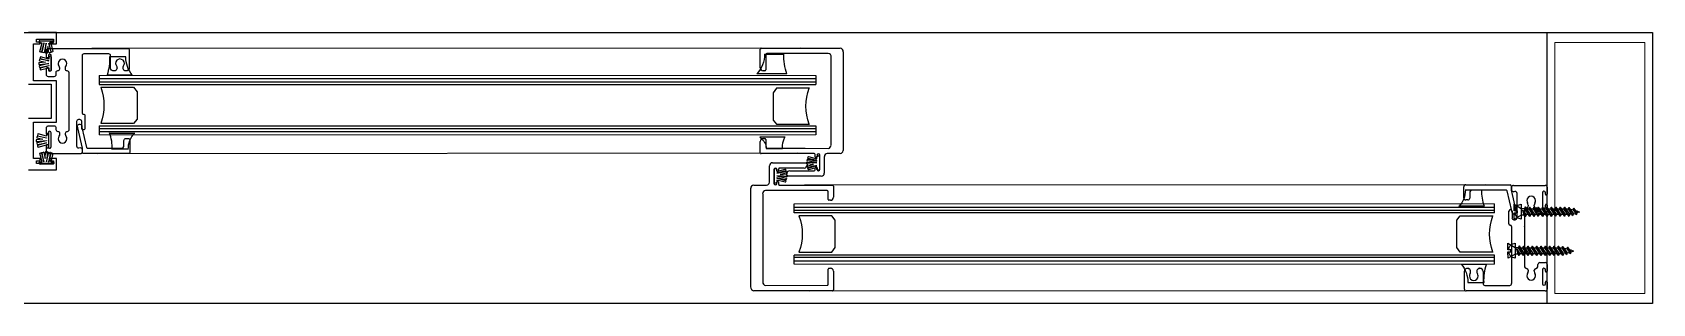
# Model space of a CAD drawing. Header units: millimetres. Extents: x 580 to 1830, y 656 to 1501.
# Drawn here: x 1409.5 to 1476.8, y 1003.2 to 1014.4 of the extents above; entities that cross this region are included whole.
import ezdxf

# ---------------------------------------------------------------- set-up
doc = ezdxf.new("R2010")
doc.units = ezdxf.units.MM
doc.layers.add('001_Dark_1 30', color=7, linetype='Continuous', lineweight=0, true_color=0x242424)
doc.layers.add('002_Medium_1 30', color=252, linetype='Continuous')
doc.layers.add('Puertas', color=7, linetype='Continuous')
doc.layers.add('003_Light_1 30', color=7, linetype='Continuous', true_color=0xababab)

# ---------------------------------------------------------------- blocks, each defined once
blk = doc.blocks.new('bloque puerta automatica')
at = {"layer": '001_Dark_1 30', "linetype": 'Continuous'}
for p, q in [((1.3977, -0.0483), (1.9925, -0.0483)), ((1.3977, -0.0974), (1.9925, -0.0974)), ((2.5559, -0.1548), (1.9747, -0.1548)), ((2.5559, -0.2047), (1.9747, -0.2047))]:
    blk.add_line(p, q, dxfattribs=at)
blk.add_lwpolyline([(2.6807, -0.2292), (2.6807, -0.0208), (2.6061, -0.0208), (2.6061, -0.2292)], close=True, dxfattribs=at)
at = {"layer": '002_Medium_1 30', "linetype": 'Continuous'}
for p, q in [((1.9465, -0.0418), (1.9465, -0.0263)), ((1.9473, -0.0255), (2.0128, -0.0255)), ((1.4199, -0.0328), (1.4063, -0.0328)), ((1.9499, -0.0305), (1.966, -0.0305)), ((2.0153, -0.0287), (2.0153, -0.1105)), ((1.4042, -0.0478), (1.4251, -0.0478)), ((1.9685, -0.0469), (1.9436, -0.0469)), ((1.3977, -0.0557), (1.9925, -0.0557)), ((1.399, -0.058), (1.4263, -0.058)), ((1.4263, -0.058), (1.4291, -0.0618)), ((1.4291, -0.0618), (1.4291, -0.0846)), ((1.9598, -0.0587), (1.9571, -0.0625)), ((1.9571, -0.0625), (1.9571, -0.0853)), ((1.3977, -0.09), (1.9925, -0.09)), ((1.4263, -0.088), (1.399, -0.088)), ((1.9571, -0.0853), (1.9598, -0.0887)), ((1.9598, -0.0887), (1.9872, -0.0887)), ((1.4063, -0.096), (1.4272, -0.096)), ((1.967, -0.0995), (1.9461, -0.0995)), ((1.9465, -0.1123), (1.9465, -0.103)), ((1.4219, -0.1095), (1.4084, -0.1095)), ((1.9913, -0.113), (1.9473, -0.113)), ((1.9514, -0.1089), (1.9649, -0.1089)), ((1.9566, -0.1206), (1.9846, -0.1206)), ((1.992, -0.1156), (1.992, -0.1138)), ((1.9996, -0.1155), (1.9996, -0.1293)), ((2.0128, -0.113), (2.002, -0.113)), ((1.9541, -0.1368), (1.9541, -0.1231)), ((1.9385, -0.2237), (1.9385, -0.1418)), ((1.941, -0.1393), (1.9517, -0.1393)), ((1.9625, -0.1393), (2.0065, -0.1393)), ((2.0072, -0.1401), (2.0072, -0.1493)), ((2.5304, -0.1499), (2.5304, -0.1405)), ((2.5317, -0.1432), (2.5453, -0.1432)), ((2.532, -0.1389), (2.569, -0.1389)), ((2.5717, -0.1395), (2.5981, -0.1395)), ((2.5474, -0.1568), (2.5264, -0.1568)), ((2.5679, -0.1713), (2.5679, -0.1608)), ((2.5559, -0.1623), (1.9747, -0.1623)), ((2.0059, -0.1648), (1.9786, -0.1648)), ((2.0087, -0.1682), (2.0059, -0.1648)), ((2.0087, -0.191), (2.0087, -0.1682)), ((2.5246, -0.1682), (2.5273, -0.1648)), ((2.5246, -0.191), (2.5246, -0.1682)), ((2.5273, -0.1648), (2.5547, -0.1648)), ((2.5702, -0.2209), (2.5702, -0.1736)), ((2.5559, -0.1972), (1.9747, -0.1972)), ((1.9786, -0.1948), (2.0059, -0.1948)), ((2.0059, -0.1948), (2.0087, -0.191)), ((2.5273, -0.1948), (2.5246, -0.191)), ((2.5547, -0.1948), (2.5273, -0.1948)), ((2.0072, -0.2106), (2.0072, -0.2261)), ((2.5494, -0.205), (2.5285, -0.205)), ((2.5309, -0.2254), (2.5309, -0.2109)), ((2.0065, -0.2268), (1.941, -0.2268)), ((2.5981, -0.227), (2.5325, -0.227)), ((2.5338, -0.22), (2.5473, -0.22))]:
    blk.add_line(p, q, dxfattribs=at)
for centre, radius, start, end in [((1.9473, -0.0263), 0.00075, 89.5281, 180), ((2.0124, -0.0283), 0.00285, 353.3723, 83.2323), ((1.949, -0.0418), 0.0025, 180, 270), ((1.3738, -0.1079), 0.0347, 357.3051, 20.1872), ((1.9566, -0.1231), 0.0025, 90, 180), ((1.9913, -0.1138), 0.00075, 0, 90), ((2.0021, -0.1155), 0.00246, 91.311, 180.3608), ((2.0127, -0.1104), 0.00261, 272.3047, 357.6953), ((1.9411, -0.1419), 0.00261, 92.3047, 177.6953), ((1.9516, -0.1368), 0.00246, 271.311, 0.3608), ((2.0065, -0.1401), 0.00075, 0, 90), ((2.532, -0.1405), 0.00157, 90, 180), ((2.5799, -0.1448), 0.0347, 177.3051, 200.1872), ((2.5692, -0.1608), 0.0013, 90, 180), ((2.569, -0.1713), 0.00115, 180, 270), ((2.569, -0.1736), 0.00115, 0, 90), ((1.9413, -0.224), 0.00285, 173.3723, 263.2323), ((2.5325, -0.2254), 0.00157, 180, 270)]:
    blk.add_arc(centre, radius, start, end, dxfattribs=at)
at = {"layer": '002_Medium_1 30', "linetype": 'Continuous', "extrusion": (0, 0, -1)}
for centre, major_axis, ratio, start_param, end_param in [((1.3717, -0.0346), (0, -0.0383), 0.905863, -1.617831, -1.218463), ((1.4374, -0.033), (-0.0002, -0.0205), 0.857647, 0.762097, 1.575644), ((1.929, -0.0308), (0.0005, -0.0224), 0.934182, -1.562139, -0.748591), ((2.0073, -0.0324), (0, -0.0419), 0.986744, 1.218463, 1.617831), ((1.315, -0.073), (0.0867, 0), 0.694217, -0.251865, 0.251865), ((2.0711, -0.0737), (-0.0867, 0), 0.694217, -0.251865, 0.251865), ((1.4395, -0.1093), (-0.0006, 0.0186), 0.946713, -1.556217, -0.742669), ((1.9338, -0.1087), (0.0176, 0.0001), 0.728698, -0.792418, 0.021129), ((1.9995, -0.1077), (-0.0347, 0), 0.68995, 6.236151, 6.635519), ((2.5141, -0.1435), (0.0006, -0.0186), 0.946713, -1.556217, -0.742669), ((1.8946, -0.1798), (0.0867, 0), 0.694217, -0.251865, 0.251865), ((2.6386, -0.1798), (-0.0867, 0), 0.694217, -0.251865, 0.251865), ((2.5162, -0.2197), (0.0002, 0.0205), 0.857647, 0.762097, 1.575644), ((2.5819, -0.2182), (0, 0.0383), 0.905863, -1.617831, -1.218463)]:
    blk.add_ellipse(centre, major_axis=major_axis, ratio=ratio, start_param=start_param, end_param=end_param, dxfattribs=at)
at = {"layer": '003_Light_1 30', "linetype": 'Continuous'}
for p, q in [((1.3477, -0.0207), (1.3477, -0.02)), ((1.3484, -0.0194), (1.3591, -0.0194)), ((1.3484, -0.0283), (1.3503, -0.0214)), ((1.3503, -0.0214), (1.3484, -0.0214)), ((1.3518, -0.0214), (1.3499, -0.0287)), ((1.3505, -0.0289), (1.3521, -0.0214)), ((1.3521, -0.0214), (1.3518, -0.0214)), ((1.3536, -0.0214), (1.352, -0.0292)), ((1.353, -0.0295), (1.3537, -0.0214)), ((1.3537, -0.0214), (1.3536, -0.0214)), ((1.355, -0.0243), (1.3545, -0.0296)), ((1.356, -0.0292), (1.355, -0.0243)), ((1.3559, -0.0214), (1.3559, -0.0214)), ((1.3559, -0.0214), (1.3575, -0.0289)), ((1.3579, -0.0287), (1.3559, -0.0214)), ((1.3591, -0.0214), (1.3575, -0.0214)), ((1.3575, -0.0214), (1.3593, -0.0283)), ((1.3597, -0.02), (1.3597, -0.0207)), ((1.9797, -0.0255), (1.3916, -0.0258)), ((1.3475, -0.0378), (1.3476, -0.0388)), ((1.3531, -0.0371), (1.3478, -0.0376)), ((1.3479, -0.039), (1.356, -0.0383)), ((1.3483, -0.0348), (1.348, -0.0357)), ((1.3482, -0.036), (1.3531, -0.0371)), ((1.356, -0.0384), (1.3482, -0.0401)), ((1.356, -0.0362), (1.3485, -0.0346)), ((1.3485, -0.0416), (1.356, -0.04)), ((1.3496, -0.0289), (1.3486, -0.0286)), ((1.3488, -0.0329), (1.3486, -0.0339)), ((1.3487, -0.0342), (1.356, -0.0361)), ((1.356, -0.0402), (1.3487, -0.0422)), ((1.356, -0.0346), (1.3491, -0.0327)), ((1.3517, -0.0294), (1.3507, -0.0292)), ((1.3542, -0.0299), (1.3532, -0.0298)), ((1.356, -0.0329), (1.356, -0.0346)), ((1.356, -0.0361), (1.356, -0.0362)), ((1.356, -0.0383), (1.356, -0.0384)), ((1.356, -0.04), (1.356, -0.0402)), ((1.3573, -0.0292), (1.3563, -0.0294)), ((1.3574, -0.0323), (1.3567, -0.0323)), ((1.358, -0.0437), (1.358, -0.0329)), ((1.3591, -0.0286), (1.3582, -0.0289)), ((1.951, -0.0308), (1.951, -0.0435)), ((2.0028, -0.0299), (1.9518, -0.03)), ((2.0053, -0.1059), (2.0053, -0.0329)), ((1.348, -0.0404), (1.3483, -0.0414)), ((1.3486, -0.0425), (1.3488, -0.0435)), ((1.3491, -0.0436), (1.356, -0.0418)), ((1.356, -0.0418), (1.356, -0.0437)), ((1.3567, -0.0443), (1.3574, -0.0443)), ((1.3977, -0.0483), (1.3977, -0.0557)), ((1.3977, -0.0508), (1.9925, -0.0508)), ((1.3977, -0.0536), (1.9925, -0.0536)), ((1.4125, -0.0419), (1.4125, -0.0419)), ((1.4125, -0.0419), (1.4125, -0.0419)), ((1.4175, -0.0419), (1.4175, -0.0419)), ((1.9503, -0.0443), (1.949, -0.0443)), ((1.9925, -0.0483), (1.9925, -0.0557)), ((1.9872, -0.0587), (1.9598, -0.0587)), ((1.3977, -0.09), (1.3977, -0.0974)), ((1.3977, -0.0921), (1.9925, -0.0921)), ((1.4291, -0.0846), (1.4263, -0.088)), ((1.9925, -0.09), (1.9925, -0.0974)), ((1.3454, -0.1018), (1.3455, -0.1028)), ((1.351, -0.1011), (1.3456, -0.1016)), ((1.3458, -0.103), (1.3539, -0.1023)), ((1.3461, -0.0988), (1.3459, -0.0997)), ((1.3459, -0.1044), (1.3461, -0.1054)), ((1.3461, -0.1), (1.351, -0.1011)), ((1.3539, -0.1024), (1.3461, -0.1041)), ((1.3467, -0.0969), (1.3464, -0.0979)), ((1.3539, -0.1002), (1.3464, -0.0986)), ((1.3464, -0.1056), (1.3539, -0.104)), ((1.3464, -0.1065), (1.3467, -0.1075)), ((1.3466, -0.0982), (1.3539, -0.1001)), ((1.3539, -0.1042), (1.3466, -0.1062)), ((1.3539, -0.0986), (1.347, -0.0967)), ((1.347, -0.1076), (1.3539, -0.1058)), ((1.3539, -0.0969), (1.3539, -0.0986)), ((1.3539, -0.1001), (1.3539, -0.1002)), ((1.3539, -0.1023), (1.3539, -0.1024)), ((1.3539, -0.104), (1.3539, -0.1042)), ((1.3539, -0.1058), (1.3539, -0.1077)), ((1.3553, -0.0963), (1.3545, -0.0963)), ((1.3559, -0.1077), (1.3559, -0.0969)), ((1.3977, -0.0946), (1.9925, -0.0946)), ((1.949, -0.1005), (1.9503, -0.1005)), ((1.951, -0.1013), (1.951, -0.1078)), ((1.348, -0.1212), (1.348, -0.1205)), ((1.3503, -0.1199), (1.3484, -0.113)), ((1.3486, -0.1127), (1.3496, -0.1124)), ((1.3486, -0.1199), (1.3503, -0.1199)), ((1.3499, -0.1126), (1.3518, -0.1199)), ((1.3519, -0.1199), (1.3503, -0.1124)), ((1.3505, -0.1121), (1.3514, -0.1119)), ((1.3517, -0.1121), (1.3528, -0.117)), ((1.3518, -0.1199), (1.3519, -0.1199)), ((1.3528, -0.117), (1.3532, -0.1116)), ((1.3535, -0.1114), (1.3545, -0.1115)), ((1.3547, -0.1117), (1.354, -0.1199)), ((1.354, -0.1199), (1.3541, -0.1199)), ((1.3541, -0.1199), (1.3558, -0.1121)), ((1.3545, -0.1083), (1.3553, -0.1083)), ((1.3572, -0.1124), (1.3556, -0.1199)), ((1.3556, -0.1199), (1.3559, -0.1199)), ((1.3559, -0.1199), (1.3579, -0.1126)), ((1.3561, -0.1119), (1.357, -0.1121)), ((1.3593, -0.113), (1.3575, -0.1199)), ((1.3575, -0.1199), (1.3594, -0.1199)), ((1.3582, -0.1124), (1.3591, -0.1127)), ((1.36, -0.1205), (1.36, -0.1212)), ((1.9775, -0.1128), (1.3961, -0.1133)), ((1.9518, -0.1085), (1.9838, -0.1085)), ((1.9838, -0.1085), (2.0028, -0.1087)), ((1.985, -0.1213), (1.9851, -0.1203)), ((1.9853, -0.1201), (1.9935, -0.1208)), ((1.9855, -0.1188), (1.9857, -0.1178)), ((1.9935, -0.1207), (1.9857, -0.1191)), ((1.986, -0.1167), (1.9862, -0.1157)), ((1.986, -0.1176), (1.9935, -0.1192)), ((1.9935, -0.1189), (1.9862, -0.117)), ((1.9866, -0.1155), (1.9935, -0.1174)), ((1.9935, -0.1174), (1.9935, -0.1155)), ((1.9935, -0.1192), (1.9935, -0.1189)), ((1.9935, -0.1208), (1.9935, -0.1207)), ((1.9936, -0.1144), (1.9936, -0.1156)), ((1.9941, -0.1148), (1.9948, -0.1148)), ((1.9955, -0.1155), (1.9955, -0.1262)), ((1.9959, -0.1261), (1.9959, -0.1144)), ((1.3594, -0.1219), (1.3486, -0.1219)), ((1.9578, -0.1262), (1.9578, -0.1379)), ((1.9583, -0.1369), (1.9583, -0.1261)), ((1.9589, -0.1255), (1.9596, -0.1255)), ((1.9602, -0.1274), (1.9602, -0.1262)), ((1.9603, -0.1278), (1.9672, -0.1259)), ((1.9603, -0.1261), (1.9603, -0.1278)), ((1.9676, -0.1274), (1.9603, -0.1293)), ((1.9603, -0.1294), (1.9677, -0.1278)), ((1.9603, -0.1293), (1.9603, -0.1294)), ((1.9684, -0.1322), (1.9603, -0.1315)), ((1.9603, -0.1315), (1.9603, -0.1316)), ((1.9603, -0.1316), (1.9681, -0.1333)), ((1.9677, -0.1347), (1.9603, -0.1331)), ((1.9603, -0.1331), (1.9603, -0.1334)), ((1.9603, -0.1334), (1.9676, -0.1354)), ((1.9617, -0.1258), (1.9617, -0.1274)), ((1.9829, -0.1251), (1.9625, -0.1251)), ((1.9681, -0.1292), (1.9631, -0.1303)), ((1.9631, -0.1303), (1.9685, -0.1307)), ((1.9675, -0.1261), (1.9677, -0.1271)), ((1.968, -0.128), (1.9682, -0.1289)), ((1.9682, -0.1336), (1.968, -0.1345)), ((1.9684, -0.131), (1.9684, -0.1298)), ((1.9688, -0.131), (1.9687, -0.132)), ((1.9971, -0.1318), (1.9691, -0.1318)), ((1.9709, -0.1273), (1.9913, -0.1273)), ((1.9906, -0.1221), (1.9852, -0.1216)), ((1.9854, -0.1213), (1.9854, -0.1226)), ((1.9857, -0.1244), (1.9855, -0.1234)), ((1.9857, -0.1231), (1.9906, -0.1221)), ((1.9935, -0.123), (1.986, -0.1246)), ((1.9862, -0.1262), (1.986, -0.1253)), ((1.9862, -0.125), (1.9935, -0.123)), ((1.9935, -0.1246), (1.9866, -0.1264)), ((1.992, -0.1265), (1.992, -0.1249)), ((1.9935, -0.123), (1.9935, -0.123)), ((1.9935, -0.1262), (1.9935, -0.1246)), ((1.9936, -0.1249), (1.9936, -0.1261)), ((1.9948, -0.1268), (1.9941, -0.1268)), ((1.9485, -0.1464), (1.9485, -0.2194)), ((1.97, -0.1438), (1.951, -0.1437)), ((1.9596, -0.1375), (1.9589, -0.1375)), ((1.9602, -0.1379), (1.9602, -0.1368)), ((1.9672, -0.1368), (1.9603, -0.135)), ((1.9603, -0.135), (1.9603, -0.1369)), ((1.9617, -0.1368), (1.9617, -0.1386)), ((1.9677, -0.1357), (1.9675, -0.1366)), ((2.002, -0.1438), (1.97, -0.1438)), ((2.5481, -0.1391), (1.9833, -0.1393)), ((2.0027, -0.1511), (2.0027, -0.1446)), ((2.5354, -0.145), (2.5354, -0.1499)), ((2.5658, -0.1434), (2.537, -0.1434)), ((2.5704, -0.1606), (2.5665, -0.144)), ((2.5698, -0.1397), (2.5698, -0.1433)), ((2.5698, -0.1434), (2.5698, -0.1434)), ((2.5698, -0.1434), (2.5737, -0.1603)), ((2.5702, -0.1431), (2.5702, -0.141)), ((2.5729, -0.1445), (2.572, -0.1447)), ((2.5747, -0.1664), (2.5747, -0.1461)), ((2.5958, -0.1455), (2.5958, -0.1571)), ((2.5982, -0.1466), (2.5982, -0.1453)), ((2.5997, -0.141), (2.5997, -0.1466)), ((1.9747, -0.1623), (1.9747, -0.1548)), ((2.5559, -0.1577), (1.9747, -0.1577)), ((2.5559, -0.1602), (1.9747, -0.1602)), ((2.0047, -0.1518), (2.0035, -0.1518)), ((2.5338, -0.1514), (2.532, -0.1514)), ((2.5559, -0.1623), (2.5559, -0.1548)), ((2.5705, -0.1608), (2.5705, -0.1664)), ((2.5809, -0.1596), (2.5809, -0.1733)), ((2.5839, -0.1557), (2.5839, -0.1566)), ((2.5889, -0.1566), (2.5889, -0.1558)), ((2.5919, -0.1612), (2.5919, -0.1596)), ((2.5982, -0.1573), (2.5982, -0.1559)), ((2.5997, -0.1559), (2.5997, -0.1612)), ((2.572, -0.168), (2.5731, -0.168)), ((2.574, -0.1618), (2.574, -0.1619)), ((2.574, -0.162), (2.574, -0.162)), ((2.5809, -0.1739), (2.5809, -0.2069)), ((2.5981, -0.1627), (2.5934, -0.1627)), ((1.9747, -0.2047), (1.9747, -0.1972)), ((2.5559, -0.1993), (1.9747, -0.1993)), ((2.5559, -0.2047), (2.5559, -0.1972)), ((2.5559, -0.2022), (1.9747, -0.2022)), ((2.0027, -0.2216), (2.0027, -0.2088)), ((2.0035, -0.2081), (2.0047, -0.2081)), ((2.5362, -0.2109), (2.5362, -0.2109)), ((2.5412, -0.2109), (2.5412, -0.2108)), ((2.5412, -0.2108), (2.5412, -0.2108)), ((2.5412, -0.2108), (2.5412, -0.2109)), ((2.5412, -0.2108), (2.5412, -0.2108)), ((2.5464, -0.2109), (2.5464, -0.2209)), ((2.5839, -0.2099), (2.5839, -0.2108)), ((2.5889, -0.2107), (2.5889, -0.2099)), ((2.5919, -0.2069), (2.5919, -0.205)), ((2.5935, -0.2035), (2.5981, -0.2035)), ((2.5958, -0.2094), (2.5958, -0.221)), ((2.5982, -0.2105), (2.5982, -0.2094)), ((2.5997, -0.205), (2.5997, -0.2105)), ((1.951, -0.2224), (2.002, -0.2223)), ((2.546, -0.2268), (1.9876, -0.2273)), ((2.548, -0.2225), (2.5686, -0.2225)), ((2.5982, -0.221), (2.5982, -0.2198)), ((2.5997, -0.2198), (2.5997, -0.2254))]:
    blk.add_line(p, q, dxfattribs=at)
for points in [[(2.6872, -0.2375), (0.0122, -0.2375), (0.0122, -0.0125), (2.6872, -0.0125)], [(2.6872, -0.2375), (2.5997, -0.2375), (2.5997, -0.0125), (2.6872, -0.0125)]]:
    blk.add_lwpolyline(points, close=True, dxfattribs=at)
for points in [[(1.3389, -0.0554), (1.3578, -0.0554), (1.3578, -0.0838), (1.3389, -0.0838)], [(1.3389, -0.1266), (1.3622, -0.1266), (1.3622, -0.1171), (1.3568, -0.1171), (1.3568, -0.119), (1.3599, -0.119), (1.3599, -0.1212), (1.3457, -0.1212), (1.3457, -0.119), (1.3487, -0.119), (1.3487, -0.1171), (1.3432, -0.1171), (1.3432, -0.0871), (1.3622, -0.0871), (1.3622, -0.0528), (1.3433, -0.0528), (1.3433, -0.0221), (1.3487, -0.0221), (1.3487, -0.0205), (1.3457, -0.0205), (1.3457, -0.0182), (1.3599, -0.0182), (1.3599, -0.0205), (1.3568, -0.0205), (1.3568, -0.0221), (1.3622, -0.0221), (1.3622, -0.0126), (1.3389, -0.0126)], [(2.5747, -0.1606), (2.5722, -0.1606), (2.5722, -0.1606), (2.5722, -0.155), (2.5781, -0.1586), (2.5781, -0.1641), (2.5722, -0.1675), (2.5722, -0.1622), (2.5722, -0.1622), (2.5747, -0.1622), (2.5747, -0.1606), (2.5747, -0.1606), (2.5747, -0.1606)], [(2.5751, -0.1606), (2.5726, -0.1606), (2.5726, -0.1606), (2.5735, -0.1578), (2.5755, -0.1558), (2.5781, -0.155), (2.5781, -0.155), (2.5781, -0.1675), (2.5781, -0.1675), (2.5755, -0.1667), (2.5736, -0.1648), (2.5726, -0.1621), (2.5726, -0.1621), (2.5751, -0.1621), (2.5751, -0.1606), (2.5751, -0.1606), (2.5751, -0.1606)], [(2.6265, -0.1616), (2.6244, -0.1623), (2.6225, -0.1629), (2.6203, -0.1634), (2.6203, -0.1634), (2.6184, -0.1636), (2.6166, -0.1637), (2.6145, -0.1637), (2.6145, -0.1637), (2.5816, -0.1637), (2.5811, -0.164), (2.5784, -0.1641), (2.5784, -0.1585), (2.5808, -0.1584), (2.581, -0.1589), (2.6143, -0.1589), (2.6143, -0.1589), (2.6164, -0.1589), (2.6182, -0.159), (2.6202, -0.1593), (2.6202, -0.1593), (2.6224, -0.1599), (2.6244, -0.1606), (2.6265, -0.1616), (2.6265, -0.1616), (2.6265, -0.1616), (2.6265, -0.1616)], [(2.5814, -0.1653), (2.5792, -0.1596), (2.5821, -0.1638), (2.5814, -0.1653), (2.5814, -0.1653), (2.5814, -0.1653)], [(2.5814, -0.1653), (2.5792, -0.1596), (2.5821, -0.1638), (2.5814, -0.1653), (2.5814, -0.1653), (2.5814, -0.1653)], [(2.5814, -0.1654), (2.5806, -0.164), (2.5795, -0.1602), (2.5814, -0.1654), (2.5814, -0.1654)], [(2.5814, -0.1654), (2.5806, -0.164), (2.5795, -0.1602)], [(2.5849, -0.1653), (2.5815, -0.1574), (2.5807, -0.1589), (2.5849, -0.1653), (2.5849, -0.1653), (2.5849, -0.1653)], [(2.5849, -0.1653), (2.5815, -0.1574), (2.5807, -0.1589), (2.5849, -0.1653), (2.5849, -0.1653), (2.5849, -0.1653)], [(2.5849, -0.1653), (2.5814, -0.1573), (2.5857, -0.1638), (2.5849, -0.1653), (2.5849, -0.1653), (2.5849, -0.1653)], [(2.5849, -0.1653), (2.5814, -0.1573), (2.5857, -0.1638), (2.5849, -0.1653), (2.5849, -0.1653), (2.5849, -0.1653)], [(2.5886, -0.1653), (2.5851, -0.1575), (2.5843, -0.1589), (2.5886, -0.1653), (2.5886, -0.1653), (2.5886, -0.1653)], [(2.5886, -0.1653), (2.5851, -0.1575), (2.5843, -0.1589), (2.5886, -0.1653), (2.5886, -0.1653), (2.5886, -0.1653)], [(2.5886, -0.1653), (2.585, -0.1574), (2.5893, -0.1638), (2.5886, -0.1653), (2.5886, -0.1653), (2.5886, -0.1653)], [(2.5886, -0.1653), (2.585, -0.1574), (2.5893, -0.1638), (2.5886, -0.1653), (2.5886, -0.1653), (2.5886, -0.1653)], [(2.5921, -0.1653), (2.5887, -0.1574), (2.5879, -0.1588), (2.5921, -0.1653), (2.5921, -0.1653), (2.5921, -0.1653)], [(2.5921, -0.1653), (2.5887, -0.1574), (2.5879, -0.1588), (2.5921, -0.1653), (2.5921, -0.1653), (2.5921, -0.1653)], [(2.5921, -0.1651), (2.5886, -0.1574), (2.593, -0.1637), (2.5921, -0.1651), (2.5921, -0.1651), (2.5921, -0.1651)], [(2.5921, -0.1651), (2.5886, -0.1574), (2.593, -0.1637), (2.5921, -0.1651), (2.5921, -0.1651), (2.5921, -0.1651)], [(2.5958, -0.1653), (2.5923, -0.1575), (2.5916, -0.1589), (2.5958, -0.1653), (2.5958, -0.1653), (2.5958, -0.1653)], [(2.5958, -0.1653), (2.5923, -0.1575), (2.5916, -0.1589), (2.5958, -0.1653), (2.5958, -0.1653), (2.5958, -0.1653)], [(2.5958, -0.1653), (2.5922, -0.1574), (2.5966, -0.1638), (2.5958, -0.1653), (2.5958, -0.1653), (2.5958, -0.1653)], [(2.5958, -0.1653), (2.5922, -0.1574), (2.5966, -0.1638), (2.5958, -0.1653), (2.5958, -0.1653), (2.5958, -0.1653)], [(2.5994, -0.1653), (2.596, -0.1575), (2.5952, -0.1589), (2.5994, -0.1653), (2.5994, -0.1653), (2.5994, -0.1653)], [(2.5994, -0.1653), (2.596, -0.1575), (2.5952, -0.1589), (2.5994, -0.1653), (2.5994, -0.1653), (2.5994, -0.1653)], [(2.5994, -0.1653), (2.5959, -0.1574), (2.6002, -0.1638), (2.5994, -0.1653), (2.5994, -0.1653), (2.5994, -0.1653)], [(2.5994, -0.1653), (2.5959, -0.1574), (2.6002, -0.1638), (2.5994, -0.1653), (2.5994, -0.1653), (2.5994, -0.1653)], [(2.6031, -0.1653), (2.5995, -0.1575), (2.5988, -0.1589), (2.6031, -0.1653), (2.6031, -0.1653), (2.6031, -0.1653)], [(2.6031, -0.1653), (2.5995, -0.1575), (2.5988, -0.1589), (2.6031, -0.1653), (2.6031, -0.1653), (2.6031, -0.1653)], [(2.603, -0.1653), (2.5995, -0.1574), (2.6038, -0.1638), (2.603, -0.1653), (2.603, -0.1653), (2.603, -0.1653)], [(2.603, -0.1653), (2.5995, -0.1574), (2.6038, -0.1638), (2.603, -0.1653), (2.603, -0.1653), (2.603, -0.1653)], [(2.6066, -0.1653), (2.6032, -0.1574), (2.6024, -0.1589), (2.6066, -0.1653), (2.6066, -0.1653), (2.6066, -0.1653)], [(2.6066, -0.1653), (2.6032, -0.1574), (2.6024, -0.1589), (2.6066, -0.1653), (2.6066, -0.1653), (2.6066, -0.1653)], [(2.6066, -0.1653), (2.6031, -0.1574), (2.6074, -0.1637), (2.6066, -0.1653), (2.6066, -0.1653), (2.6066, -0.1653)], [(2.6066, -0.1653), (2.6031, -0.1574), (2.6074, -0.1637), (2.6066, -0.1653), (2.6066, -0.1653), (2.6066, -0.1653)], [(2.6103, -0.1653), (2.6069, -0.1575), (2.6061, -0.1589), (2.6103, -0.1653), (2.6103, -0.1653), (2.6103, -0.1653)], [(2.6103, -0.1653), (2.6069, -0.1575), (2.6061, -0.1589), (2.6103, -0.1653), (2.6103, -0.1653), (2.6103, -0.1653)], [(2.6103, -0.1653), (2.6068, -0.1574), (2.6111, -0.1638), (2.6103, -0.1653), (2.6103, -0.1653), (2.6103, -0.1653)], [(2.6103, -0.1653), (2.6068, -0.1574), (2.6111, -0.1638), (2.6103, -0.1653), (2.6103, -0.1653), (2.6103, -0.1653)], [(2.614, -0.1653), (2.6104, -0.1575), (2.6096, -0.1588), (2.614, -0.1653), (2.614, -0.1653), (2.614, -0.1653)], [(2.614, -0.1653), (2.6104, -0.1575), (2.6096, -0.1588), (2.614, -0.1653), (2.614, -0.1653), (2.614, -0.1653)], [(2.6139, -0.1651), (2.6104, -0.1574), (2.6147, -0.1637), (2.6139, -0.1651), (2.6139, -0.1651), (2.6139, -0.1651)], [(2.6139, -0.1651), (2.6104, -0.1574), (2.6147, -0.1637), (2.6139, -0.1651), (2.6139, -0.1651), (2.6139, -0.1651)], [(2.6175, -0.1653), (2.6141, -0.1574), (2.6133, -0.1588), (2.6175, -0.1653), (2.6175, -0.1653), (2.6175, -0.1653)], [(2.6175, -0.1653), (2.6141, -0.1574), (2.6133, -0.1588), (2.6175, -0.1653), (2.6175, -0.1653), (2.6175, -0.1653)], [(2.6175, -0.1651), (2.614, -0.1574), (2.6184, -0.1637), (2.6175, -0.1651), (2.6175, -0.1651), (2.6175, -0.1651)], [(2.6175, -0.1651), (2.614, -0.1574), (2.6184, -0.1637), (2.6175, -0.1651), (2.6175, -0.1651), (2.6175, -0.1651)], [(2.6207, -0.1647), (2.6176, -0.1578), (2.617, -0.1589), (2.6207, -0.1647), (2.6207, -0.1647), (2.6207, -0.1647)], [(2.6207, -0.1647), (2.6176, -0.1578), (2.617, -0.1589), (2.6207, -0.1647), (2.6207, -0.1647), (2.6207, -0.1647)], [(2.6207, -0.1646), (2.6175, -0.1578), (2.6214, -0.1631), (2.6207, -0.1646), (2.6207, -0.1646), (2.6207, -0.1646)], [(2.6207, -0.1646), (2.6175, -0.1578), (2.6214, -0.1631), (2.6207, -0.1646), (2.6207, -0.1646), (2.6207, -0.1646)], [(2.624, -0.1638), (2.6216, -0.1584), (2.6211, -0.1596), (2.624, -0.1638), (2.624, -0.1638), (2.624, -0.1638)], [(2.624, -0.1638), (2.6216, -0.1584), (2.6211, -0.1596), (2.624, -0.1638), (2.624, -0.1638), (2.624, -0.1638)], [(2.6238, -0.1638), (2.6216, -0.1583), (2.6245, -0.1623), (2.6238, -0.1638), (2.6238, -0.1638), (2.6238, -0.1638)], [(2.6238, -0.1638), (2.6216, -0.1583), (2.6245, -0.1623), (2.6238, -0.1638), (2.6238, -0.1638), (2.6238, -0.1638)], [(2.5696, -0.193), (2.5671, -0.193), (2.5671, -0.193), (2.5671, -0.1873), (2.573, -0.191), (2.573, -0.1965), (2.5672, -0.1999), (2.5671, -0.1946), (2.5671, -0.1946), (2.5696, -0.1946), (2.5696, -0.193), (2.5696, -0.193), (2.5696, -0.193)], [(2.57, -0.1929), (2.5676, -0.1929), (2.5676, -0.1929), (2.5685, -0.1901), (2.5704, -0.1881), (2.573, -0.1873), (2.573, -0.1873), (2.573, -0.1999), (2.573, -0.1999), (2.5704, -0.1991), (2.5686, -0.1972), (2.5676, -0.1945), (2.5676, -0.1945), (2.57, -0.1945), (2.57, -0.1929), (2.57, -0.1929), (2.57, -0.1929)], [(2.6214, -0.1939), (2.6193, -0.1947), (2.6174, -0.1953), (2.6152, -0.1957), (2.6152, -0.1957), (2.6133, -0.1959), (2.6115, -0.1961), (2.6094, -0.1961), (2.6094, -0.1961), (2.5765, -0.1961), (2.576, -0.1964), (2.5734, -0.1965), (2.5734, -0.1909), (2.5757, -0.1908), (2.5759, -0.1912), (2.6092, -0.1912), (2.6092, -0.1912), (2.6113, -0.1912), (2.6131, -0.1914), (2.6151, -0.1917), (2.6151, -0.1917), (2.6173, -0.1923), (2.6193, -0.1929), (2.6214, -0.1939), (2.6214, -0.1939), (2.6214, -0.1939), (2.6214, -0.1939)], [(2.5763, -0.1976), (2.5742, -0.1919), (2.577, -0.1962), (2.5763, -0.1976), (2.5763, -0.1976), (2.5763, -0.1976)], [(2.5763, -0.1976), (2.5742, -0.1919), (2.577, -0.1962), (2.5763, -0.1976), (2.5763, -0.1976), (2.5763, -0.1976)], [(2.5763, -0.1977), (2.5755, -0.1964), (2.5744, -0.1926), (2.5763, -0.1977), (2.5763, -0.1977)], [(2.5763, -0.1977), (2.5755, -0.1964), (2.5744, -0.1926)], [(2.5798, -0.1976), (2.5764, -0.1898), (2.5756, -0.1912), (2.5798, -0.1976), (2.5798, -0.1976), (2.5798, -0.1976)], [(2.5798, -0.1976), (2.5764, -0.1898), (2.5756, -0.1912), (2.5798, -0.1976), (2.5798, -0.1976), (2.5798, -0.1976)], [(2.5798, -0.1976), (2.5763, -0.1897), (2.5806, -0.1962), (2.5798, -0.1976), (2.5798, -0.1976), (2.5798, -0.1976)], [(2.5798, -0.1976), (2.5763, -0.1897), (2.5806, -0.1962), (2.5798, -0.1976), (2.5798, -0.1976), (2.5798, -0.1976)], [(2.5835, -0.1976), (2.58, -0.1899), (2.5793, -0.1912), (2.5835, -0.1976), (2.5835, -0.1976), (2.5835, -0.1976)], [(2.5835, -0.1976), (2.58, -0.1899), (2.5793, -0.1912), (2.5835, -0.1976), (2.5835, -0.1976), (2.5835, -0.1976)], [(2.5835, -0.1976), (2.5799, -0.1898), (2.5843, -0.1962), (2.5835, -0.1976), (2.5835, -0.1976), (2.5835, -0.1976)], [(2.5835, -0.1976), (2.5799, -0.1898), (2.5843, -0.1962), (2.5835, -0.1976), (2.5835, -0.1976), (2.5835, -0.1976)], [(2.587, -0.1976), (2.5836, -0.1898), (2.5828, -0.1911), (2.587, -0.1976), (2.587, -0.1976), (2.587, -0.1976)], [(2.587, -0.1976), (2.5836, -0.1898), (2.5828, -0.1911), (2.587, -0.1976), (2.587, -0.1976), (2.587, -0.1976)], [(2.587, -0.1975), (2.5835, -0.1898), (2.5879, -0.1961), (2.587, -0.1975), (2.587, -0.1975), (2.587, -0.1975)], [(2.587, -0.1975), (2.5835, -0.1898), (2.5879, -0.1961), (2.587, -0.1975), (2.587, -0.1975), (2.587, -0.1975)], [(2.5907, -0.1976), (2.5873, -0.1899), (2.5865, -0.1912), (2.5907, -0.1976), (2.5907, -0.1976), (2.5907, -0.1976)], [(2.5907, -0.1976), (2.5873, -0.1899), (2.5865, -0.1912), (2.5907, -0.1976), (2.5907, -0.1976), (2.5907, -0.1976)], [(2.5907, -0.1976), (2.5871, -0.1898), (2.5915, -0.1962), (2.5907, -0.1976), (2.5907, -0.1976), (2.5907, -0.1976)], [(2.5907, -0.1976), (2.5871, -0.1898), (2.5915, -0.1962), (2.5907, -0.1976), (2.5907, -0.1976), (2.5907, -0.1976)], [(2.5943, -0.1976), (2.5909, -0.1899), (2.5901, -0.1912), (2.5943, -0.1976), (2.5943, -0.1976), (2.5943, -0.1976)], [(2.5943, -0.1976), (2.5909, -0.1899), (2.5901, -0.1912), (2.5943, -0.1976), (2.5943, -0.1976), (2.5943, -0.1976)], [(2.5943, -0.1976), (2.5908, -0.1898), (2.5951, -0.1962), (2.5943, -0.1976), (2.5943, -0.1976), (2.5943, -0.1976)], [(2.5943, -0.1976), (2.5908, -0.1898), (2.5951, -0.1962), (2.5943, -0.1976), (2.5943, -0.1976), (2.5943, -0.1976)], [(2.598, -0.1976), (2.5945, -0.1899), (2.5937, -0.1912), (2.598, -0.1976), (2.598, -0.1976), (2.598, -0.1976)], [(2.598, -0.1976), (2.5945, -0.1899), (2.5937, -0.1912), (2.598, -0.1976), (2.598, -0.1976), (2.598, -0.1976)], [(2.5979, -0.1976), (2.5945, -0.1898), (2.5987, -0.1962), (2.5979, -0.1976), (2.5979, -0.1976), (2.5979, -0.1976)], [(2.5979, -0.1976), (2.5945, -0.1898), (2.5987, -0.1962), (2.5979, -0.1976), (2.5979, -0.1976), (2.5979, -0.1976)], [(2.6016, -0.1976), (2.5981, -0.1898), (2.5973, -0.1912), (2.6016, -0.1976), (2.6016, -0.1976), (2.6016, -0.1976)], [(2.6016, -0.1976), (2.5981, -0.1898), (2.5973, -0.1912), (2.6016, -0.1976), (2.6016, -0.1976), (2.6016, -0.1976)], [(2.6016, -0.1976), (2.598, -0.1898), (2.6023, -0.1961), (2.6016, -0.1976), (2.6016, -0.1976), (2.6016, -0.1976)], [(2.6016, -0.1976), (2.598, -0.1898), (2.6023, -0.1961), (2.6016, -0.1976), (2.6016, -0.1976), (2.6016, -0.1976)], [(2.6052, -0.1976), (2.6018, -0.1899), (2.601, -0.1912), (2.6052, -0.1976), (2.6052, -0.1976), (2.6052, -0.1976)], [(2.6052, -0.1976), (2.6018, -0.1899), (2.601, -0.1912), (2.6052, -0.1976), (2.6052, -0.1976), (2.6052, -0.1976)], [(2.6052, -0.1976), (2.6017, -0.1898), (2.606, -0.1962), (2.6052, -0.1976), (2.6052, -0.1976), (2.6052, -0.1976)], [(2.6052, -0.1976), (2.6017, -0.1898), (2.606, -0.1962), (2.6052, -0.1976), (2.6052, -0.1976), (2.6052, -0.1976)], [(2.6089, -0.1976), (2.6053, -0.1899), (2.6046, -0.1911), (2.6089, -0.1976), (2.6089, -0.1976), (2.6089, -0.1976)], [(2.6089, -0.1976), (2.6053, -0.1899), (2.6046, -0.1911), (2.6089, -0.1976), (2.6089, -0.1976), (2.6089, -0.1976)], [(2.6088, -0.1975), (2.6053, -0.1898), (2.6097, -0.1961), (2.6088, -0.1975), (2.6088, -0.1975), (2.6088, -0.1975)], [(2.6088, -0.1975), (2.6053, -0.1898), (2.6097, -0.1961), (2.6088, -0.1975), (2.6088, -0.1975), (2.6088, -0.1975)], [(2.6124, -0.1976), (2.609, -0.1898), (2.6082, -0.1911), (2.6124, -0.1976), (2.6124, -0.1976), (2.6124, -0.1976)], [(2.6124, -0.1976), (2.609, -0.1898), (2.6082, -0.1911), (2.6124, -0.1976), (2.6124, -0.1976), (2.6124, -0.1976)], [(2.6124, -0.1975), (2.6089, -0.1898), (2.6133, -0.1961), (2.6124, -0.1975), (2.6124, -0.1975), (2.6124, -0.1975)], [(2.6124, -0.1975), (2.6089, -0.1898), (2.6133, -0.1961), (2.6124, -0.1975), (2.6124, -0.1975), (2.6124, -0.1975)], [(2.6156, -0.1971), (2.6125, -0.1901), (2.6119, -0.1912), (2.6156, -0.1971), (2.6156, -0.1971), (2.6156, -0.1971)], [(2.6156, -0.1971), (2.6125, -0.1901), (2.6119, -0.1912), (2.6156, -0.1971), (2.6156, -0.1971), (2.6156, -0.1971)], [(2.6156, -0.197), (2.6124, -0.1901), (2.6163, -0.1955), (2.6156, -0.197), (2.6156, -0.197), (2.6156, -0.197)], [(2.6156, -0.197), (2.6124, -0.1901), (2.6163, -0.1955), (2.6156, -0.197), (2.6156, -0.197), (2.6156, -0.197)], [(2.6189, -0.1962), (2.6165, -0.1908), (2.616, -0.1919), (2.6189, -0.1962), (2.6189, -0.1962), (2.6189, -0.1962)], [(2.6189, -0.1962), (2.6165, -0.1908), (2.616, -0.1919), (2.6189, -0.1962), (2.6189, -0.1962), (2.6189, -0.1962)], [(2.6188, -0.1962), (2.6165, -0.1907), (2.6194, -0.1947), (2.6188, -0.1962), (2.6188, -0.1962), (2.6188, -0.1962)], [(2.6188, -0.1962), (2.6165, -0.1907), (2.6194, -0.1947), (2.6188, -0.1962), (2.6188, -0.1962), (2.6188, -0.1962)]]:
    blk.add_lwpolyline(points, dxfattribs=at)
for points in [[(1.3816, -0.0848), (1.3805, -0.0848, 0.414077), (1.379, -0.0863), (1.3789, -0.1067, 0.463169), (1.3808, -0.1082), (1.3817, -0.1081, -0.463027), (1.3835, -0.1096), (1.3835, -0.1117, -0.414214), (1.3819, -0.1133), (1.3555, -0.1133, -0.414214), (1.354, -0.1117), (1.354, -0.1061, -0.414214), (1.3547, -0.1054, -0.414214), (1.3555, -0.1061), (1.3555, -0.1075, 0.124241), (1.3556, -0.1078, 0.27578), (1.3566, -0.1085, 0.414214), (1.3578, -0.1073), (1.3578, -0.0957, 0.414214), (1.3566, -0.0945, 0.27578), (1.3556, -0.0951, 0.124241), (1.3555, -0.0955), (1.3555, -0.0968, -0.414214), (1.3547, -0.0976, -0.073762), (1.3545, -0.0975, -0.330358), (1.354, -0.0968), (1.354, -0.0916, -0.414214), (1.3555, -0.09), (1.3602, -0.09, -0.414214), (1.3618, -0.0916), (1.3618, -0.0931, 0.414214), (1.3633, -0.0946, -0.414214), (1.3648, -0.0961), (1.3648, -0.097, -0.14918), (1.3643, -0.0987, 0.14918), (1.3636, -0.1007, 1), (1.3709, -0.1007, 0.145757), (1.3703, -0.0988, -0.145757), (1.3698, -0.0971), (1.3698, -0.0961, -0.414214), (1.3713, -0.0946, 0.414214), (1.3728, -0.0931), (1.3728, -0.0795, 0.036554), (1.3727, -0.079, -0.036554), (1.3727, -0.0788), (1.3727, -0.0459, 0.414214), (1.3712, -0.0444, -0.414214), (1.3697, -0.0429), (1.3697, -0.042, -0.145757), (1.3702, -0.0403, 0.145757), (1.3708, -0.0383, 1), (1.3636, -0.0383, 0.14918), (1.3642, -0.0403, -0.14918), (1.3647, -0.042), (1.3647, -0.0429, -0.414214), (1.3632, -0.0444, 0.414214), (1.3617, -0.0459), (1.3617, -0.0477, -0.414214), (1.3602, -0.0493), (1.3555, -0.0493, -0.414214), (1.354, -0.0477), (1.354, -0.0422, -0.330358), (1.3545, -0.0415, -0.073762), (1.3547, -0.0415, -0.414214), (1.3555, -0.0422), (1.3555, -0.0434, 0.414214), (1.3567, -0.0446, 0.414214), (1.3579, -0.0434), (1.3579, -0.0318, 0.414214), (1.3567, -0.0306, 0.414214), (1.3555, -0.0318), (1.3555, -0.0329, -0.414214), (1.3547, -0.0337, -0.073762), (1.3545, -0.0336, -0.330358), (1.354, -0.0329), (1.354, -0.0273, -0.414214), (1.3555, -0.0258), (1.4212, -0.0258, -0.414214), (1.4227, -0.0273), (1.4227, -0.0419, -0.424681), (1.42, -0.0445, -0.08194), (1.4195, -0.0444, 0.04177), (1.4193, -0.0444, -0.08194), (1.4188, -0.0442, -0.267981), (1.4175, -0.0419, 0.000336), (1.4175, -0.0419, -0.146304), (1.418, -0.0402, 0.145757), (1.4186, -0.0382, 1), (1.4113, -0.0382, 0.14918), (1.412, -0.0402, -0.082948), (1.4124, -0.0412, -0.058737), (1.4125, -0.0419, -0.002136), (1.4125, -0.0419), (1.4125, -0.0419), (1.4125, -0.042, -0.009756), (1.4125, -0.042, -0.259247), (1.4112, -0.0442, -0.081962), (1.4107, -0.0444, 0.041748), (1.4105, -0.0444, -0.061395), (1.4101, -0.0445, -0.020442), (1.41, -0.0445, -0.424681), (1.4072, -0.0419), (1.4072, -0.0318, 0.414214), (1.4057, -0.0303), (1.385, -0.0303, 0.414214), (1.3835, -0.0318), (1.3835, -0.0791, 0.414214), (1.3846, -0.0803, -0.414214), (1.3858, -0.0814), (1.3858, -0.092, -0.414214), (1.3845, -0.0933, -0.414214), (1.3832, -0.092), (1.3832, -0.0863, 0.414214)], [(1.3797, -0.09, -0.876945), (1.3834, -0.0905, -0.068256), (1.3833, -0.091, 0.125526), (1.3833, -0.0914), (1.3871, -0.108, 0.349216), (1.3878, -0.1085), (1.4167, -0.1085, 0.383212), (1.4182, -0.1071, 0.026755), (1.4182, -0.107), (1.4182, -0.1021, -0.414214), (1.4198, -0.1005), (1.4217, -0.1005, -0.414214), (1.4232, -0.1021), (1.4232, -0.1115, -0.414214), (1.4217, -0.113), (1.3846, -0.113, -0.414214), (1.3839, -0.1123), (1.3839, -0.1086, 0.056784), (1.3839, -0.1086), (1.3838, -0.1085), (1.3799, -0.0917, 0.075151), (1.3799, -0.0914, -0.132501), (1.3796, -0.0905, -0.024353), (1.3796, -0.0903, 0.08125), (1.3796, -0.0902), (1.3796, -0.0901, -0.414214), (1.3796, -0.09)]]:
    blk.add_lwpolyline(points, format="xyb", close=True, dxfattribs=at)
for centre, radius, start, end in [((1.3484, -0.02), 0.000625, 90, 180), ((1.3484, -0.0207), 0.000625, 180, 270), ((1.3591, -0.02), 0.000625, 0, 90), ((1.3591, -0.0207), 0.000625, 270, 0), ((1.3478, -0.0378), 0.00025, 95, 185), ((1.3479, -0.0388), 0.00025, 185, 275), ((1.3483, -0.0358), 0.00025, 168, 258), ((1.3483, -0.0403), 0.00025, 102, 192), ((1.3485, -0.0348), 0.00025, 78, 168), ((1.3487, -0.0284), 0.00025, 165, 255), ((1.3488, -0.0339), 0.00025, 165, 255), ((1.3491, -0.033), 0.00025, 75, 165), ((1.3496, -0.0286), 0.00025, 255, 345), ((1.3508, -0.0289), 0.00025, 168, 258), ((1.3517, -0.0291), 0.00025, 258, 348), ((1.3533, -0.0295), 0.00025, 175, 265), ((1.3543, -0.0296), 0.00025, 265, 355), ((1.3563, -0.0291), 0.00025, 192, 282), ((1.3567, -0.0329), 0.000625, 90, 180), ((1.3572, -0.0289), 0.00025, 282, 12), ((1.3574, -0.0329), 0.000625, 0, 90), ((1.3581, -0.0286), 0.00025, 195, 285), ((1.3591, -0.0284), 0.00025, 285, 15), ((1.9518, -0.0308), 0.00075, 90, 180), ((2.0027, -0.0326), 0.00264, 352.0526, 87.5585), ((1.3485, -0.0413), 0.00025, 192, 282), ((1.3488, -0.0424), 0.00025, 105, 195), ((1.3491, -0.0434), 0.00025, 195, 285), ((1.3567, -0.0437), 0.000625, 180, 270), ((1.3574, -0.0437), 0.000625, 270, 360), ((1.9503, -0.0435), 0.00075, 270, 0), ((1.3457, -0.1018), 0.00025, 95, 185), ((1.3457, -0.1028), 0.00025, 185, 275), ((1.3462, -0.0998), 0.00025, 168, 258), ((1.3462, -0.1043), 0.00025, 102, 192), ((1.3464, -0.0988), 0.00025, 78, 168), ((1.3464, -0.1053), 0.00025, 192, 282), ((1.3467, -0.0979), 0.00025, 165, 255), ((1.3467, -0.1064), 0.00025, 105, 195), ((1.3469, -0.097), 0.00025, 75, 165), ((1.3469, -0.1074), 0.00025, 195, 285), ((1.3545, -0.0969), 0.000625, 90, 180), ((1.3553, -0.0969), 0.000625, 0, 90), ((1.949, -0.103), 0.0025, 90, 180), ((1.9503, -0.1013), 0.00075, 0, 90), ((2.0026, -0.106), 0.00269, 274.1235, 1.3291), ((1.3486, -0.1205), 0.000625, 90, 180), ((1.3487, -0.1129), 0.00025, 105, 195), ((1.3496, -0.1126), 0.00025, 15, 105), ((1.3505, -0.1123), 0.00025, 102, 192), ((1.3515, -0.1121), 0.00025, 12, 102), ((1.3535, -0.1116), 0.00025, 85, 175), ((1.3545, -0.1077), 0.000625, 180, 270), ((1.3545, -0.1117), 0.00025, 355, 85), ((1.3553, -0.1077), 0.000625, 270, 360), ((1.356, -0.1121), 0.00025, 78, 168), ((1.357, -0.1123), 0.00025, 348, 78), ((1.3581, -0.1126), 0.00025, 75, 165), ((1.3591, -0.1129), 0.00025, 345, 75), ((1.3594, -0.1205), 0.000625, 0, 90), ((1.9473, -0.1123), 0.00075, 180, 270), ((1.9518, -0.1078), 0.00075, 180, 270), ((1.9846, -0.1213), 0.00075, 360, 90), ((1.9853, -0.1204), 0.00025, 85, 175), ((1.9857, -0.1188), 0.00025, 168, 258), ((1.9859, -0.1178), 0.00025, 78, 168), ((1.9862, -0.1167), 0.00025, 165, 255), ((1.9865, -0.1158), 0.00025, 75, 165), ((1.9928, -0.1156), 0.000775, 180, 270), ((1.9928, -0.1156), 0.000775, 270, 0), ((1.9941, -0.1155), 0.000625, 90, 180), ((1.9947, -0.1144), 0.00118, 90, 180), ((1.9947, -0.1144), 0.00118, 0, 90), ((1.9948, -0.1155), 0.000625, 0, 90), ((1.3486, -0.1212), 0.000625, 180, 270), ((1.3594, -0.1212), 0.000625, 270, 360), ((1.959, -0.1262), 0.00117, 90, 180), ((1.9589, -0.1261), 0.000625, 90, 180), ((1.959, -0.1262), 0.00118, 0, 90), ((1.9596, -0.1261), 0.000625, 0, 90), ((1.9609, -0.1274), 0.000775, 180, 270), ((1.9609, -0.1274), 0.000775, 270, 360), ((1.9625, -0.1258), 0.00075, 90, 180), ((1.9672, -0.1262), 0.00025, 15, 105), ((1.9675, -0.1271), 0.00025, 285, 15), ((1.9678, -0.128), 0.00025, 12, 102), ((1.968, -0.129), 0.00025, 282, 12), ((1.968, -0.1335), 0.00025, 348, 78), ((1.9709, -0.1298), 0.0025, 90, 180), ((1.9691, -0.131), 0.00075, 180, 270), ((1.9684, -0.132), 0.00025, 265, 355), ((1.9685, -0.131), 0.00025, 355, 85), ((1.9829, -0.1226), 0.0025, 270, 0), ((1.9852, -0.1214), 0.00025, 175, 265), ((1.9857, -0.1234), 0.00025, 102, 192), ((1.9859, -0.1243), 0.00025, 192, 282), ((1.9862, -0.1252), 0.00025, 105, 195), ((1.9865, -0.1262), 0.00025, 195, 285), ((1.9913, -0.1265), 0.00075, 270, 360), ((1.9928, -0.1249), 0.000775, 90, 180), ((1.9928, -0.1249), 0.000775, 0, 90), ((1.9941, -0.1262), 0.000625, 180, 270), ((1.9947, -0.1261), 0.00118, 180, 270), ((1.9947, -0.1261), 0.00117, 270, 0), ((1.9948, -0.1262), 0.000625, 270, 360), ((1.9971, -0.1293), 0.0025, 270, 0), ((1.9511, -0.1463), 0.00269, 94.1235, 181.3291), ((1.959, -0.1379), 0.00118, 180, 270), ((1.9589, -0.1369), 0.000625, 180, 270), ((1.959, -0.1379), 0.00118, 270, 360), ((1.9596, -0.1369), 0.000625, 270, 360), ((1.9609, -0.1368), 0.000775, 90, 180), ((1.9609, -0.1368), 0.000775, 0, 90), ((1.9625, -0.1386), 0.00075, 180, 270), ((1.9672, -0.1366), 0.00025, 255, 345), ((1.9675, -0.1356), 0.00025, 345, 75), ((1.9678, -0.1345), 0.00025, 258, 348), ((2.002, -0.1446), 0.00075, 0, 90), ((2.537, -0.145), 0.00157, 90, 173.8696), ((2.537, -0.145), 0.00156, 173.8696, 180), ((2.5658, -0.1442), 0.00075, 13, 90), ((2.569, -0.1397), 0.00075, 0, 90), ((2.57, -0.1433), 0.000256, 180, 193), ((2.5717, -0.141), 0.00156, 90, 180), ((2.5717, -0.1431), 0.00156, 180, 279.3817), ((2.5731, -0.1461), 0.00156, 359.9732, 99.3817), ((2.597, -0.1455), 0.0012, 90, 180), ((2.597, -0.1455), 0.0012, 28.3287, 90), ((2.5981, -0.141), 0.00157, 0, 90), ((2.5974, -0.1453), 0.000783, 360, 28.3287), ((2.5989, -0.1466), 0.00075, 180, 270), ((2.5989, -0.1466), 0.00075, 270, 360), ((2.0035, -0.1511), 0.00075, 180, 270), ((2.0047, -0.1493), 0.0025, 270, 0), ((2.532, -0.1499), 0.00157, 180, 270), ((2.5338, -0.1499), 0.00157, 270, 0), ((2.5692, -0.1608), 0.0013, 0, 90), ((2.5696, -0.1608), 0.00075, 344.3812, 13), ((2.5722, -0.1615), 0.00187, 164.3812, 180), ((2.5744, -0.1602), 0.00075, 193, 210.1911), ((2.5722, -0.1615), 0.00188, 360, 30.1911), ((2.5824, -0.1596), 0.0015, 90, 180), ((2.5824, -0.1566), 0.0015, 270, 0), ((2.5864, -0.152), 0.00363, 0, 180), ((2.5864, -0.152), 0.00362, 180, 213.1715), ((2.5807, -0.1557), 0.00312, 0, 33.1715), ((2.592, -0.1558), 0.00312, 146.0607, 180), ((2.5904, -0.1566), 0.0015, 180, 270), ((2.5864, -0.152), 0.00363, 326.0607, 360), ((2.5904, -0.1596), 0.0015, 0, 90), ((2.5934, -0.1612), 0.00155, 180, 270), ((2.597, -0.1571), 0.0012, 180, 270), ((2.597, -0.1571), 0.0012, 270, 331.6713), ((2.5974, -0.1573), 0.000782, 331.6713, 0), ((2.5981, -0.1612), 0.00157, 270, 0), ((2.5989, -0.1559), 0.00075, 90, 180), ((2.5989, -0.1559), 0.00075, 73.1255, 90), ((2.5989, -0.1559), 0.00075, 0, 73.1255), ((2.5722, -0.1615), 0.00187, 180, 344.9959), ((2.572, -0.1664), 0.00157, 180, 270), ((2.5731, -0.1664), 0.00157, 270, 359.9732), ((2.5722, -0.1615), 0.00187, 354.4197, 0), ((2.5744, -0.1617), 0.000375, 174.4197, 193), ((2.574, -0.1619), 0.0000511, 283, 13), ((2.584, -0.1733), 0.00312, 180, 188.3738), ((2.5793, -0.1739), 0.00157, 360, 8.3738), ((2.0035, -0.2088), 0.00075, 90, 180), ((2.0047, -0.2106), 0.0025, 0, 90), ((2.5335, -0.2109), 0.00263, 87.96, 180), ((2.5336, -0.2098), 0.00157, 69.2227, 87.96), ((2.5347, -0.2069), 0.0015, 249.2227, 258.7901), ((2.5341, -0.2099), 0.00156, 60.0528, 78.7901), ((2.5335, -0.2109), 0.00262, 0.046, 60.0528), ((2.5387, -0.2146), 0.00363, 146.8285, 180), ((2.5387, -0.2146), 0.00362, 180, 0), ((2.533, -0.2109), 0.00313, 326.8289, 0.1231), ((2.5377, -0.2109), 0.00156, 180.046, 180.1231), ((2.5438, -0.2109), 0.00263, 119.9573, 178.0925), ((2.5419, -0.2108), 0.000783, 178.0925, 180.3282), ((2.5443, -0.2108), 0.00313, 181.5265, 194.9725), ((2.5427, -0.2108), 0.00157, 181.037, 181.5265), ((2.5443, -0.2108), 0.00312, 194.9725, 213.9393), ((2.5387, -0.2146), 0.00363, 0, 33.9393), ((2.5432, -0.2099), 0.00157, 101.2149, 119.9573), ((2.5427, -0.2069), 0.0015, 281.2149, 290.7773), ((2.5437, -0.2098), 0.00157, 96.7243, 110.7773), ((2.5437, -0.2098), 0.00157, 92.04, 96.7243), ((2.5438, -0.2109), 0.00262, 360, 92.04), ((2.5824, -0.2069), 0.0015, 180, 270), ((2.5824, -0.2099), 0.0015, 0, 90), ((2.5864, -0.2145), 0.00363, 146.8285, 180), ((2.5864, -0.2145), 0.00362, 180, 0), ((2.5808, -0.2108), 0.00312, 326.8285, 0), ((2.5904, -0.2099), 0.0015, 90, 180), ((2.592, -0.2107), 0.00313, 180, 213.9393), ((2.5864, -0.2145), 0.00362, 360, 33.9393), ((2.5904, -0.2069), 0.0015, 270, 0), ((2.5935, -0.205), 0.00156, 90, 180), ((2.597, -0.2094), 0.0012, 90, 180), ((2.597, -0.2094), 0.0012, 360, 90), ((2.5981, -0.205), 0.00157, 0, 90), ((2.5989, -0.2105), 0.00075, 180, 270), ((2.5989, -0.2105), 0.00075, 270, 286.8745), ((2.5989, -0.2105), 0.00075, 286.8745, 0), ((1.9511, -0.2198), 0.00264, 172.0526, 267.5585), ((2.002, -0.2216), 0.00075, 270, 0), ((2.0065, -0.2261), 0.00075, 269.5281, 359.9986), ((2.548, -0.2209), 0.00157, 180, 270), ((2.5686, -0.2209), 0.00157, 270, 0), ((2.597, -0.221), 0.0012, 180, 270), ((2.597, -0.221), 0.0012, 270, 0), ((2.5981, -0.2254), 0.00157, 270, 0), ((2.5989, -0.2198), 0.00075, 90, 180), ((2.5989, -0.2198), 0.00075, 73.1255, 90), ((2.5989, -0.2198), 0.00075, 0, 73.1255)]:
    blk.add_arc(centre, radius, start, end, dxfattribs=at)

msp = doc.modelspace()

# ---------------------------------------------------------------- block references
at = {"layer": 'Puertas', "xscale": 50, "yscale": 50, "zscale": 50}
msp.add_blockref('bloque puerta automatica', (1342.423, 1015.074), dxfattribs=at)

doc.saveas('drawing.dxf')
